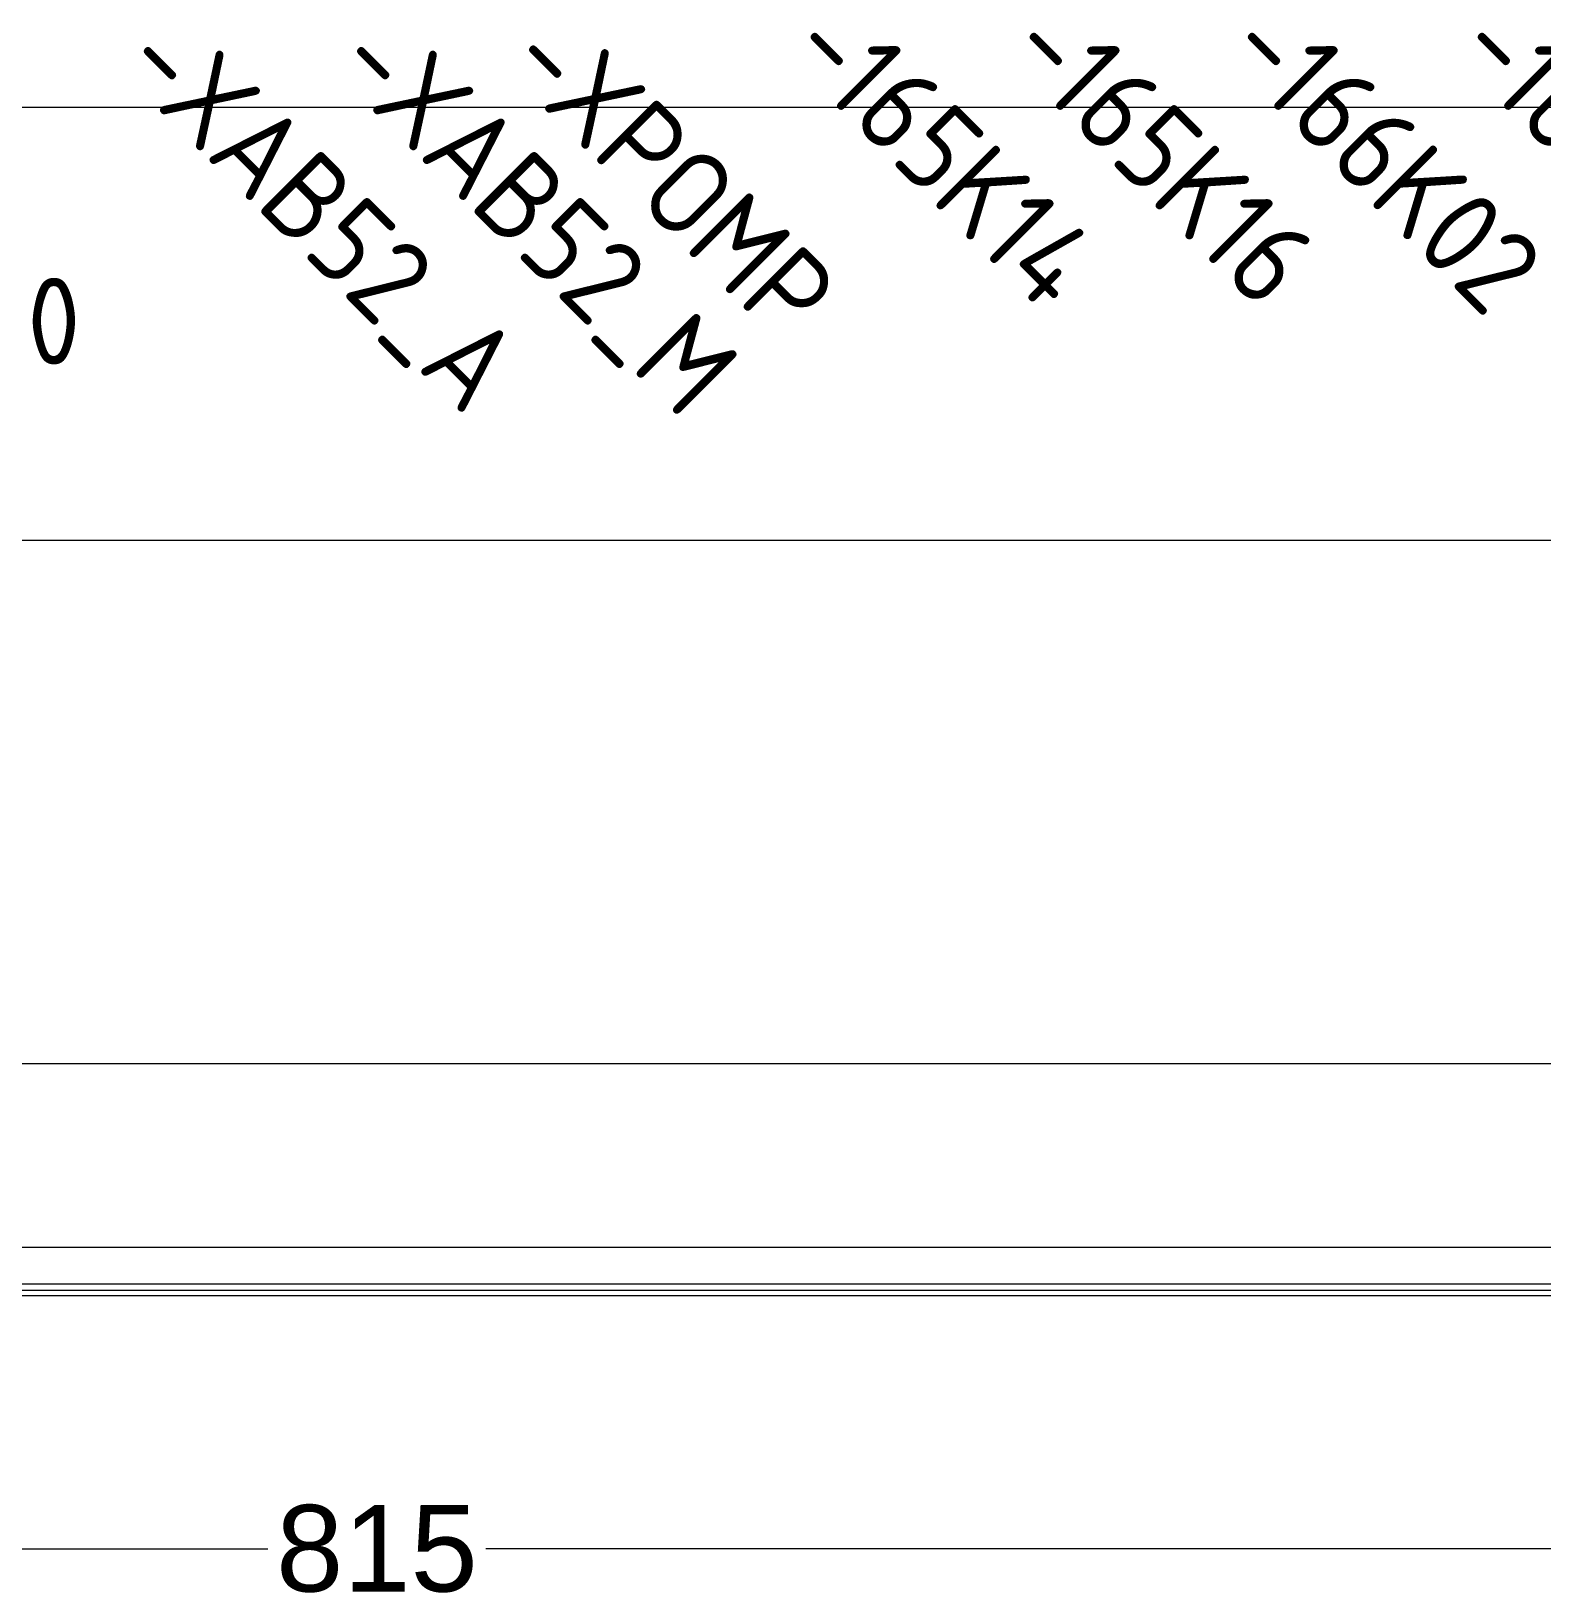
# Model space of a CAD drawing. Header units: millimetres. Extents: x 1359 to 3577, y 1336 to 3557.
# Drawn here: x 2844.4 to 3193.5, y 1336.3 to 1697.1 of the extents above; entities that cross this region are included whole.
import ezdxf

# ---------------------------------------------------------------- set-up
doc = ezdxf.new("R2010")
doc.units = ezdxf.units.MM
doc.layers.add('000-PI-ORMAR', color=2, linetype='Continuous')
doc.layers.add('002-PI-Kabelska kanalica', color=150, linetype='Continuous')
doc.styles.add('PI0', font='isocpeur.ttf', dxfattribs={"width": 0.9})
doc.styles.get("Standard").update_dxf_attribs({"font": 'arial.ttf'})

msp = doc.modelspace()

# ---------------------------------------------------------------- linework, layer by layer
at = {"layer": '000-PI-ORMAR', "color": 0, "linetype": 'ByBlock', "lineweight": 0}
msp.add_line((3368.07, 1458.56), (2557.07, 1458.56), dxfattribs=at)
at = {"layer": '002-PI-Kabelska kanalica', "color": 0, "linetype": 'ByBlock', "lineweight": 0}
for p, q in [((1501.07, 1679.56), (3433.07, 1679.56)), ((1501.07, 1579.56), (3433.07, 1579.56)), ((2466.57, 1416.16), (2962.84, 1416.16)), ((2962.84, 1416.16), (3458.38, 1416.16)), ((3440.07, 1407.66), (2485.07, 1407.66)), ((3418.07, 1407.68), (2507.07, 1407.68)), ((3440.07, 1406.16), (2485.07, 1406.16)), ((3413.7, 1404.96), (2511.44, 1404.96))]:
    msp.add_line(p, q, dxfattribs=at)
at = {"layer": '002-PI-Kabelska kanalica', "color": 0, "linetype": 'ByBlock', "lineweight": 0, "ltscale": 0.25}
for p, q in [((2536.57, 1346.49), (2899.14, 1346.49)), ((3312.07, 1346.49), (2949.5, 1346.49))]:
    msp.add_line(p, q, dxfattribs=at)

# ---------------------------------------------------------------- texts
at = {"layer": '002-PI-Kabelska kanalica', "color": 0, "linetype": 'ByBlock', "lineweight": 0, "style": 'PI0', "width": 0.9}
for s, p in [('-165K14', (3018.32, 1691.77)), ('-165K16', (3068.94, 1691.77)), ('-166K02', (3119.36, 1691.77)), ('-166K04', (3172.47, 1691.77)), ('-XAB52_A', (2864.24, 1688.49)), ('-XAB52_M', (2913.52, 1688.49)), ('-XPOMP', (2953.26, 1688.85))]:
    msp.add_text(s, height=20, rotation=315, dxfattribs=at).set_placement(p)
at = {"layer": '002-PI-Kabelska kanalica', "color": 0, "style": 'PI0', "width": 0.9}
msp.add_text('0', height=20, dxfattribs=at).set_placement((2843.51, 1620.16))
at = {"layer": '002-PI-Kabelska kanalica', "color": 0, "linetype": 'ByBlock', "lineweight": 0, "ltscale": 0.25, "insert": (2924.32, 1346.49), "char_height": 20, "attachment_point": 5}
msp.add_mtext('815', dxfattribs=at)

doc.saveas('drawing.dxf')
